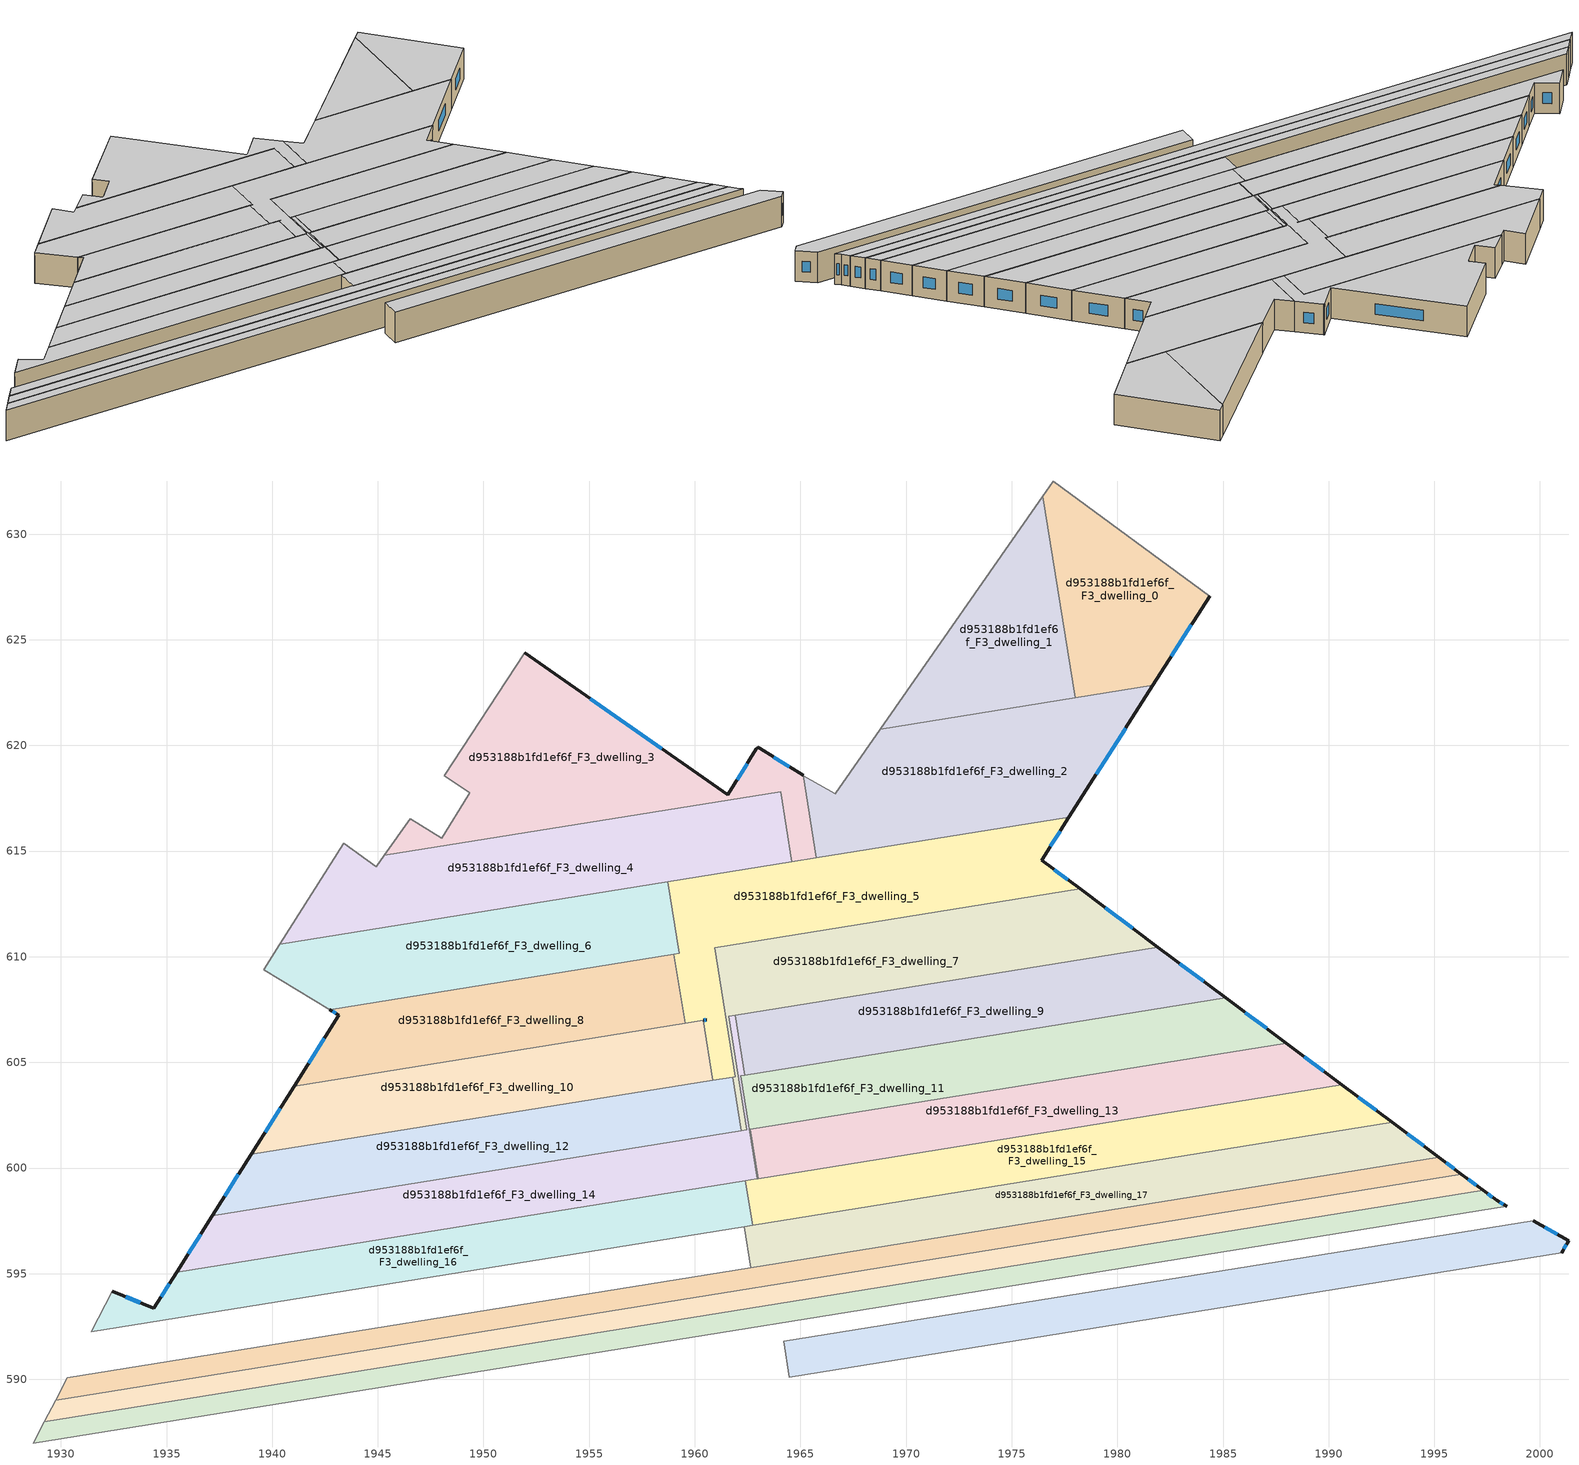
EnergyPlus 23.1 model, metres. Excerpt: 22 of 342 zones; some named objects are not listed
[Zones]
d953188b1fd1ef6f_F3_dwelling_0
 floor to d953188b1fd1ef6f_F2_dwelling_0 (EU_floor_Construction): 1984.36,627.07 1981.68,622.85 1978,622.26 1976.46,631.79 1976.97,632.51 z9
 wall outside (EU_wall_Construction): 1981.68,622.85 1984.36,627.07 z9:12
 wall adiabatic (EU_wall_Construction): 1984.36,627.07 1976.97,632.51 1976.46,631.79 z9:12
 wall to d953188b1fd1ef6f_F3_dwelling_1 (EU_wall_Construction): 1976.46,631.79 1978,622.26 z9:12
 wall to d953188b1fd1ef6f_F3_dwelling_2 (EU_wall_Construction): 1978,622.26 1981.68,622.85 z9:12
 window (EU_Window_Construction): 1982.55,624.22 1983.49,625.7 z9.97:11.03
 ceiling to d953188b1fd1ef6f_F4_dwelling_0 (EU_floor_Construction): 1981.68,622.85 1984.36,627.07 1976.97,632.51 1976.46,631.79 1978,622.26 z12
d953188b1fd1ef6f_F3_dwelling_1
 floor to d953188b1fd1ef6f_F2_dwelling_1 (EU_floor_Construction): 1976.46,631.79 1978,622.26 1968.78,620.78 z9
 wall adiabatic (EU_wall_Construction): 1976.46,631.79 1968.78,620.78 z9:12
 wall to d953188b1fd1ef6f_F3_dwelling_2 (EU_wall_Construction): 1968.78,620.78 1978,622.26 z9:12
 ceiling to d953188b1fd1ef6f_F4_dwelling_1 (EU_floor_Construction): 1978,622.26 1976.46,631.79 1968.78,620.78 z12
d953188b1fd1ef6f_F3_dwelling_10
 floor to d953188b1fd1ef6f_F2_dwelling_10 (EU_floor_Construction): 1960.41,606.99 1960.86,604.16 1939,600.64 1941.04,603.88 z9
 wall outside (EU_wall_Construction): 1941.04,603.88 1939,600.64 z9:12
 wall to d953188b1fd1ef6f_F3_dwelling_5 (EU_wall_Construction): 1960.86,604.16 1960.41,606.99 / 1960.4,606.99 1959.54,606.86 z9:12
 wall to d953188b1fd1ef6f_F3_dwelling_8 (EU_wall_Construction): 1959.54,606.85 1941.04,603.88 z9:12
 wall to d953188b1fd1ef6f_F3_dwelling_12 (EU_wall_Construction): 1939,600.64 1960.86,604.16 z9:12
 window (EU_Window_Construction): 1940.38,602.83 1939.66,601.69 z9.97:11.03
 ceiling to d953188b1fd1ef6f_F4_dwelling_10 (EU_floor_Construction): 1960.86,604.16 1960.41,606.99 1941.04,603.88 1939,600.64 z12
d953188b1fd1ef6f_F3_dwelling_11
 floor to d953188b1fd1ef6f_F2_dwelling_11 (EU_floor_Construction): 1988,605.91 1962.63,601.83 1963.01,599.5 1962.95,599.49 1962.17,604.37 1985.12,608.06 z9
 wall outside (EU_wall_Construction): 1988,605.91 1985.12,608.06 z9:12
 wall to d953188b1fd1ef6f_F3_dwelling_13 (EU_wall_Construction): 1963.01,599.5 1962.63,601.83 1988,605.91 z9:12
 wall to d953188b1fd1ef6f_F3_dwelling_15 (EU_wall_Construction): 1962.95,599.49 1963.01,599.5 z9:12
 wall to d953188b1fd1ef6f_F3_dwelling_14 (EU_wall_Construction): 1962.36,604.4 1962.17,604.37 1962.95,599.49 z9:12
 wall to d953188b1fd1ef6f_F3_dwelling_9 (EU_wall_Construction): 1985.12,608.06 1962.36,604.4 z9:12
 window (EU_Window_Construction): 1987.07,606.6 1986.06,607.36 z9.97:11.03
 ceiling to d953188b1fd1ef6f_F4_dwelling_11 (EU_floor_Construction): 1988,605.91 1985.12,608.06 1962.17,604.37 1962.95,599.49 1963.01,599.5 1962.63,601.83 z12
d953188b1fd1ef6f_F3_dwelling_12
 floor to d953188b1fd1ef6f_F2_dwelling_12 (EU_floor_Construction): 1961.8,604.31 1962.21,601.76 1937.16,597.73 1939,600.64 z9
 wall outside (EU_wall_Construction): 1939,600.64 1937.16,597.73 z9:12
 wall to d953188b1fd1ef6f_F3_dwelling_7 (EU_wall_Construction): 1962.21,601.76 1961.8,604.31 z9:12
 wall to d953188b1fd1ef6f_F3_dwelling_14 (EU_wall_Construction): 1937.16,597.73 1962.21,601.76 z9:12
 wall to d953188b1fd1ef6f_F3_dwelling_5 (EU_wall_Construction): 1961.8,604.31 1960.86,604.16 z9:12
 window (EU_Window_Construction): 1938.4,599.7 1937.76,598.67 z9.97:11.03
 ceiling to d953188b1fd1ef6f_F4_dwelling_12 (EU_floor_Construction): 1962.21,601.76 1961.8,604.31 1939,600.64 1937.16,597.73 z12
d953188b1fd1ef6f_F3_dwelling_13
 floor to d953188b1fd1ef6f_F2_dwelling_13 (EU_floor_Construction): 1990.63,603.94 1963.01,599.5 1962.63,601.83 1988,605.91 z9
 wall outside (EU_wall_Construction): 1990.63,603.94 1988,605.91 z9:12
 wall to d953188b1fd1ef6f_F3_dwelling_15 (EU_wall_Construction): 1963.01,599.5 1990.63,603.94 z9:12
 window (EU_Window_Construction): 1989.78,604.58 1988.85,605.27 z9.97:11.03
 ceiling to d953188b1fd1ef6f_F4_dwelling_13 (EU_floor_Construction): 1990.63,603.94 1988,605.91 1962.63,601.83 1963.01,599.5 z12
d953188b1fd1ef6f_F3_dwelling_14
 floor to d953188b1fd1ef6f_F2_dwelling_14 (EU_floor_Construction): 1961.91,607.24 1962.36,604.4 1962.17,604.37 1962.95,599.49 1962.65,599.44 1935.48,595.07 1937.16,597.73 1962.47,601.8 1961.6,607.19 z9
 wall outside (EU_wall_Construction): 1937.16,597.73 1935.48,595.07 z9:12
 wall to d953188b1fd1ef6f_F3_dwelling_9 (EU_wall_Construction): 1962.36,604.4 1961.91,607.24 z9:12
 wall to d953188b1fd1ef6f_F3_dwelling_7 (EU_wall_Construction): 1961.91,607.24 1961.6,607.19 1962.47,601.8 1962.21,601.76 z9:12
 wall to d953188b1fd1ef6f_F3_dwelling_15 (EU_wall_Construction): 1962.4,599.4 1962.65,599.44 1962.95,599.49 z9:12
 wall to d953188b1fd1ef6f_F3_dwelling_16 (EU_wall_Construction): 1935.48,595.07 1962.4,599.4 z9:12
 window (EU_Window_Construction): 1936.62,596.87 1936.03,595.93 z9.97:11.03
 ceiling to d953188b1fd1ef6f_F4_dwelling_14 (EU_floor_Construction): 1962.65,599.44 1962.95,599.49 1962.17,604.37 1962.36,604.4 1961.91,607.24 1961.6,607.19 1962.47,601.8 1937.16,597.73 1935.48,595.07 z12
d953188b1fd1ef6f_F3_dwelling_15
 floor to d953188b1fd1ef6f_F2_dwelling_15 (EU_floor_Construction): 1993.01,602.16 1962.73,597.29 1962.4,599.4 1962.95,599.49 1963.01,599.5 1990.63,603.94 z9
 wall outside (EU_wall_Construction): 1993.01,602.16 1990.63,603.94 z9:12
 wall to d953188b1fd1ef6f_F3_dwelling_16 (EU_wall_Construction): 1962.4,599.4 1962.73,597.29 z9:12
 wall to d953188b1fd1ef6f_F3_dwelling_17 (EU_wall_Construction): 1962.73,597.29 1993.01,602.16 z9:12
 window (EU_Window_Construction): 1992.24,602.73 1991.4,603.36 z9.97:11.03
 ceiling to d953188b1fd1ef6f_F4_dwelling_15 (EU_floor_Construction): 1993.01,602.16 1990.63,603.94 1963.01,599.5 1962.95,599.49 1962.4,599.4 1962.73,597.29 z12
d953188b1fd1ef6f_F3_dwelling_16
 floor to d953188b1fd1ef6f_F2_dwelling_16 (EU_floor_Construction): 1962.4,599.4 1962.73,597.29 1931.44,592.26 1932.44,594.16 1934.41,593.36 1935.48,595.07 z9
 wall outside (EU_wall_Construction): 1935.48,595.07 1934.41,593.36 1932.44,594.16 z9:12
 wall adiabatic (EU_wall_Construction): 1932.44,594.16 1931.44,592.26 z9:12
 wall to d953188b1fd1ef6f_F3_dwelling_18 (EU_wall_Construction): 1931.44,592.26 1962.34,597.22 z9:12
 wall to d953188b1fd1ef6f_F3_dwelling_17 (EU_wall_Construction): 1962.34,597.22 1962.73,597.29 z9:12
 window (EU_Window_Construction): 1933.77,593.62 1933.07,593.9 / 1935.14,594.52 1934.76,593.91 z9.97:11.03
 ceiling to d953188b1fd1ef6f_F4_dwelling_16 (EU_floor_Construction): 1962.73,597.29 1962.4,599.4 1935.48,595.07 1934.41,593.36 1932.44,594.16 1931.44,592.26 z12
d953188b1fd1ef6f_F3_dwelling_17
 floor to d953188b1fd1ef6f_F2_dwelling_17 (EU_floor_Construction): 1995.22,600.51 1962.65,595.27 1962.34,597.22 1993.01,602.16 z9
 wall outside (EU_wall_Construction): 1995.22,600.51 1993.01,602.16 z9:12
 wall to d953188b1fd1ef6f_F3_dwelling_18 (EU_wall_Construction): 1962.34,597.22 1962.65,595.27 z9:12
 wall to d953188b1fd1ef6f_F3_dwelling_19 (EU_wall_Construction): 1962.65,595.27 1995.22,600.51 z9:12
 window (EU_Window_Construction): 1994.5,601.04 1993.73,601.62 z9.97:11.03
 ceiling to d953188b1fd1ef6f_F4_dwelling_17 (EU_floor_Construction): 1995.22,600.51 1993.01,602.16 1962.34,597.22 1962.65,595.27 z12
d953188b1fd1ef6f_F3_dwelling_19
 floor to d953188b1fd1ef6f_F2_dwelling_19 (EU_floor_Construction): 1996.28,599.71 1929.75,589.02 1930.3,590.07 1995.22,600.51 z9
 wall outside (EU_wall_Construction): 1996.28,599.71 1995.22,600.51 z9:12
 wall to d953188b1fd1ef6f_F3_dwelling_20 (EU_wall_Construction): 1929.75,589.02 1996.28,599.71 z9:12
 wall adiabatic (EU_wall_Construction): 1930.3,590.07 1929.75,589.02 z9:12
 wall to d953188b1fd1ef6f_F3_dwelling_18 (EU_wall_Construction): 1962.65,595.27 1930.3,590.07 z9:12
 window (EU_Window_Construction): 1995.93,599.97 1995.56,600.25 z9.97:11.03
 ceiling to d953188b1fd1ef6f_F4_dwelling_19 (EU_floor_Construction): 1996.28,599.71 1995.22,600.51 1930.3,590.07 1929.75,589.02 z12
d953188b1fd1ef6f_F3_dwelling_2
 floor to d953188b1fd1ef6f_F2_dwelling_2 (EU_floor_Construction): 1981.68,622.85 1977.71,616.6 1965.76,614.68 1965.13,618.58 1965.15,618.57 1966.65,617.71 1968.78,620.78 z9
 wall outside (EU_wall_Construction): 1977.71,616.6 1981.68,622.85 z9:12
 wall adiabatic (EU_wall_Construction): 1968.78,620.78 1966.65,617.71 1965.15,618.57 1965.13,618.58 z9:12
 wall to d953188b1fd1ef6f_F3_dwelling_3 (EU_wall_Construction): 1965.13,618.58 1965.76,614.68 z9:12
 wall to d953188b1fd1ef6f_F3_dwelling_5 (EU_wall_Construction): 1965.76,614.68 1977.71,616.6 z9:12
 window (EU_Window_Construction): 1979,618.63 1980.39,620.82 z9.97:11.03
 ceiling to d953188b1fd1ef6f_F4_dwelling_2 (EU_floor_Construction): 1977.71,616.6 1981.68,622.85 1968.78,620.78 1966.65,617.71 1965.15,618.57 1965.13,618.58 1965.76,614.68 z12
d953188b1fd1ef6f_F3_dwelling_20
 floor to d953188b1fd1ef6f_F2_dwelling_20 (EU_floor_Construction): 1997.31,598.94 1929.21,587.99 1929.75,589.02 1996.28,599.71 z9
 wall outside (EU_wall_Construction): 1997.31,598.94 1996.28,599.71 z9:12
 wall to d953188b1fd1ef6f_F3_dwelling_21 (EU_wall_Construction): 1929.21,587.99 1997.31,598.94 z9:12
 wall adiabatic (EU_wall_Construction): 1929.75,589.02 1929.21,587.99 z9:12
 window (EU_Window_Construction): 1996.98,599.19 1996.61,599.46 z9.97:11.03
 ceiling to d953188b1fd1ef6f_F4_dwelling_20 (EU_floor_Construction): 1997.31,598.94 1996.28,599.71 1929.75,589.02 1929.21,587.99 z12
d953188b1fd1ef6f_F3_dwelling_21
 floor to d953188b1fd1ef6f_F2_dwelling_21 (EU_floor_Construction): 1997.94,598.47 1998.43,598.2 1928.69,586.99 1929.21,587.99 1997.31,598.94 z9
 wall outside (EU_wall_Construction): 1998.43,598.2 1997.94,598.47 1997.31,598.94 z9:12
 wall adiabatic (EU_wall_Construction): 1929.21,587.99 1928.69,586.99 z9:12
 wall to d953188b1fd1ef6f_F3_dwelling_22 (EU_wall_Construction): 1928.69,586.99 1998.43,598.2 z9:12
 window (EU_Window_Construction): 1997.74,598.62 1997.52,598.79 / 1998.27,598.29 1998.1,598.38 z9.97:11.03
 ceiling to d953188b1fd1ef6f_F4_dwelling_21 (EU_floor_Construction): 1998.43,598.2 1997.94,598.47 1997.31,598.94 1929.21,587.99 1928.69,586.99 z12
d953188b1fd1ef6f_F3_dwelling_23
 floor to d953188b1fd1ef6f_F2_dwelling_23 (EU_floor_Construction): 2001.36,596.57 2001.03,595.98 1964.48,590.1 1964.21,591.8 1999.68,597.5 z9
 wall outside (EU_wall_Construction): 2001.03,595.98 2001.36,596.57 1999.68,597.5 z9:12
 wall to d953188b1fd1ef6f_F3_dwelling_24 (EU_wall_Construction): 1964.21,591.8 1964.48,590.1 z9:12
 wall to d953188b1fd1ef6f_F3_dwelling_25 (EU_wall_Construction): 1964.48,590.1 2001.03,595.98 z9:12
 wall to d953188b1fd1ef6f_F3_dwelling_22 (EU_wall_Construction): 1999.68,597.5 1964.21,591.8 z9:12
 window (EU_Window_Construction): 2001.14,596.17 2001.25,596.38 / 2000.82,596.87 2000.23,597.2 z9.97:11.03
 ceiling to d953188b1fd1ef6f_F4_dwelling_23 (EU_floor_Construction): 2001.03,595.98 2001.36,596.57 1999.68,597.5 1964.21,591.8 1964.48,590.1 z12
d953188b1fd1ef6f_F3_dwelling_3
 floor to d953188b1fd1ef6f_F2_dwelling_3 (EU_floor_Construction): 1962.97,619.92 1963.07,619.86 1965.13,618.58 1965.76,614.68 1964.59,614.49 1964.06,617.81 1945.3,614.79 1946.54,616.54 1948.02,615.6 1949.29,617.64 1949.36,617.75 1948.15,618.56 1951.95,624.38 1961.56,617.66 1962.92,619.83 z9
 wall outside (EU_wall_Construction): 1965.13,618.58 1963.07,619.86 1962.97,619.92 1962.92,619.83 1961.56,617.66 1951.95,624.38 z9:12
 wall to d953188b1fd1ef6f_F3_dwelling_4 (EU_wall_Construction): 1945.3,614.79 1964.06,617.81 1964.59,614.49 z9:12
 wall adiabatic (EU_wall_Construction): 1951.95,624.38 1948.15,618.56 1949.36,617.75 1949.29,617.64 1948.02,615.6 1946.54,616.54 1945.3,614.79 z9:12
 wall to d953188b1fd1ef6f_F3_dwelling_5 (EU_wall_Construction): 1964.59,614.49 1965.76,614.68 z9:12
 window (EU_Window_Construction): 1964.46,618.99 1963.74,619.44 / 1958.45,619.84 1955.06,622.2 / 1962.48,619.13 1962,618.36 z9.97:11.03
 ceiling to d953188b1fd1ef6f_F4_dwelling_3 (EU_floor_Construction): 1965.76,614.68 1965.13,618.58 1963.07,619.86 1962.97,619.92 1962.92,619.83 1961.56,617.66 1951.95,624.38 1948.15,618.56 1949.36,617.75 1949.29,617.64 1948.02,615.6 1946.54,616.54 1945.3,614.79 1964.06,617.81 1964.59,614.49 z12
d953188b1fd1ef6f_F3_dwelling_4
 floor to d953188b1fd1ef6f_F2_dwelling_4 (EU_floor_Construction): 1964.06,617.81 1964.59,614.49 1940.37,610.59 1943.39,615.38 1944.92,614.25 1945.3,614.79 z9
 wall adiabatic (EU_wall_Construction): 1945.3,614.79 1944.92,614.25 1943.39,615.38 1940.37,610.59 z9:12
 wall to d953188b1fd1ef6f_F3_dwelling_6 (EU_wall_Construction): 1940.37,610.59 1958.72,613.55 z9:12
 wall to d953188b1fd1ef6f_F3_dwelling_5 (EU_wall_Construction): 1958.72,613.55 1964.59,614.49 z9:12
 ceiling to d953188b1fd1ef6f_F4_dwelling_4 (EU_floor_Construction): 1964.59,614.49 1964.06,617.81 1945.3,614.79 1944.92,614.25 1943.39,615.38 1940.37,610.59 z12
d953188b1fd1ef6f_F3_dwelling_5
 floor to d953188b1fd1ef6f_F2_dwelling_5 (EU_floor_Construction): 1977.71,616.6 1976.42,614.57 1978.24,613.21 1960.94,610.42 1961.92,604.33 1960.86,604.16 1960.41,606.99 1960.57,607.02 1959.54,606.86 1959.01,610.11 1959.27,610.15 1958.72,613.55 z9
 wall outside (EU_wall_Construction): 1978.24,613.21 1976.42,614.57 1977.71,616.6 / 1960.4,606.99 1960.57,607.02 1960.41,606.99 z9:12
 wall to d953188b1fd1ef6f_F3_dwelling_8 (EU_wall_Construction): 1959.01,610.11 1959.54,606.86 z9:12
 wall to d953188b1fd1ef6f_F3_dwelling_6 (EU_wall_Construction): 1958.72,613.55 1959.27,610.15 1959.01,610.11 z9:12
 wall to d953188b1fd1ef6f_F3_dwelling_7 (EU_wall_Construction): 1961.8,604.31 1961.92,604.33 1960.94,610.42 1978.24,613.21 z9:12
 window (EU_Window_Construction): 1976.83,615.23 1977.29,615.94 / 1977.65,613.65 1977.01,614.13 / 1960.52,607.01 1960.46,607 / 1960.46,607 1960.52,607.01 z9.97:11.03
 ceiling to d953188b1fd1ef6f_F4_dwelling_5 (EU_floor_Construction): 1978.24,613.21 1976.42,614.57 1977.71,616.6 1958.72,613.55 1959.27,610.15 1959.01,610.11 1959.54,606.86 1960.57,607.02 1960.41,606.99 1960.86,604.16 1961.92,604.33 1960.94,610.42 z12
d953188b1fd1ef6f_F3_dwelling_6
 floor to d953188b1fd1ef6f_F2_dwelling_6 (EU_floor_Construction): 1958.72,613.55 1959.27,610.15 1942.72,607.49 1939.61,609.39 1940.37,610.59 z9
 wall adiabatic (EU_wall_Construction): 1940.37,610.59 1939.61,609.39 1942.72,607.49 z9:12
 wall to d953188b1fd1ef6f_F3_dwelling_8 (EU_wall_Construction): 1942.72,607.49 1959.01,610.11 z9:12
 ceiling to d953188b1fd1ef6f_F4_dwelling_6 (EU_floor_Construction): 1959.27,610.15 1958.72,613.55 1940.37,610.59 1939.61,609.39 1942.72,607.49 z12
d953188b1fd1ef6f_F3_dwelling_7
 floor to d953188b1fd1ef6f_F2_dwelling_7 (EU_floor_Construction): 1981.92,610.45 1961.6,607.19 1962.47,601.8 1962.21,601.76 1961.8,604.31 1961.92,604.33 1960.94,610.42 1978.24,613.21 z9
 wall outside (EU_wall_Construction): 1981.92,610.45 1978.24,613.21 z9:12
 wall to d953188b1fd1ef6f_F3_dwelling_9 (EU_wall_Construction): 1961.91,607.24 1981.92,610.45 z9:12
 window (EU_Window_Construction): 1980.73,611.35 1979.43,612.31 z9.97:11.03
 ceiling to d953188b1fd1ef6f_F4_dwelling_7 (EU_floor_Construction): 1981.92,610.45 1978.24,613.21 1960.94,610.42 1961.92,604.33 1961.8,604.31 1962.21,601.76 1962.47,601.8 1961.6,607.19 z12
d953188b1fd1ef6f_F3_dwelling_8
 floor to d953188b1fd1ef6f_F2_dwelling_8 (EU_floor_Construction): 1959.01,610.11 1959.54,606.86 1941.04,603.88 1943.16,607.23 1942.72,607.49 z9
 wall outside (EU_wall_Construction): 1942.72,607.49 1943.16,607.23 1941.04,603.88 z9:12
 window (EU_Window_Construction): 1942.47,606.14 1941.73,604.97 / 1942.86,607.41 1943.02,607.32 z9.97:11.03
 ceiling to d953188b1fd1ef6f_F4_dwelling_8 (EU_floor_Construction): 1959.54,606.86 1959.01,610.11 1942.72,607.49 1943.16,607.23 1941.04,603.88 z12
d953188b1fd1ef6f_F3_dwelling_9
 floor to d953188b1fd1ef6f_F2_dwelling_9 (EU_floor_Construction): 1985.12,608.06 1962.36,604.4 1961.91,607.24 1981.92,610.45 z9
 wall outside (EU_wall_Construction): 1985.12,608.06 1981.92,610.45 z9:12
 window (EU_Window_Construction): 1984.08,608.83 1982.96,609.68 z9.97:11.03
 ceiling to d953188b1fd1ef6f_F4_dwelling_9 (EU_floor_Construction): 1985.12,608.06 1981.92,610.45 1961.91,607.24 1962.36,604.4 z12
[Building]
EU S2 Campaign: North Axis=0; Terrain=City; Solar Distribution=FullExterior
[Site:Location]
Bologna: Latitude=44.5; Longitude=11.25; Time Zone=1; Elevation=37
[SizingPeriod:WeatherFileDays]
AnnualSizingPeriod: Begin Month=1; Begin Day of Month=1; End Month=12; End Day of Month=31; Day of Week for Start Day=Monday; Use Weather File Daylight Saving Period=No; Use Weather File Rain and Snow Indicators=No
[MATERIAL]
EU_InternalMass_Material: Roughness=MediumRough; Thickness=0.1; Conductivity=1; Density=1800; Specific Heat=900; Thermal Absorptance=0.9; Solar Absorptance=0.7; Visible Absorptance=0.7
[MATERIAL:NOMASS] Roughness=MediumRough; Thermal Absorptance=0.9; Solar Absorptance=0.7; Visible Absorptance=0.7
Name | Thermal Resistance
EU_wall_NoMass | 0.779417
EU_floor_NoMass | 0.588222
[WINDOWMATERIAL:SIMPLEGLAZINGSYSTEM]
EU_Window_SimpleGlazing: UFactor=5.16242; Solar Heat Gain Coefficient=0.85; Visible Transmittance=0.85
[CONSTRUCTION]
EU_wall_Construction: EU_wall_NoMass
EU_floor_Construction: EU_floor_NoMass
EU_Window_Construction: EU_Window_SimpleGlazing
EU_InternalMass_Construction: EU_InternalMass_Material
[ZONE] Type=1; Multiplier=1; Ceiling Height=autocalculate; Floor Area=autocalculate; Part of Total Floor Area=Yes
Name | Volume
d953188b1fd1ef6f_F3_dwelling_0 | 135.192
d953188b1fd1ef6f_F3_dwelling_1 | 135.205
d953188b1fd1ef6f_F3_dwelling_10 | 180.097
d953188b1fd1ef6f_F3_dwelling_11 | 190.069
d953188b1fd1ef6f_F3_dwelling_12 | 187.54
d953188b1fd1ef6f_F3_dwelling_13 | 190.031
d953188b1fd1ef6f_F3_dwelling_14 | 193.176
d953188b1fd1ef6f_F3_dwelling_15 | 189.998
d953188b1fd1ef6f_F3_dwelling_16 | 189.991
d953188b1fd1ef6f_F3_dwelling_17 | 190.065
d953188b1fd1ef6f_F3_dwelling_19 | 189.875
d953188b1fd1ef6f_F3_dwelling_2 | 222.81
d953188b1fd1ef6f_F3_dwelling_20 | 190.068
d953188b1fd1ef6f_F3_dwelling_21 | 190.012
d953188b1fd1ef6f_F3_dwelling_23 | 189.983
d953188b1fd1ef6f_F3_dwelling_3 | 222.825
d953188b1fd1ef6f_F3_dwelling_4 | 234.082
d953188b1fd1ef6f_F3_dwelling_5 | 218.547
d953188b1fd1ef6f_F3_dwelling_6 | 190.003
d953188b1fd1ef6f_F3_dwelling_7 | 192.541
d953188b1fd1ef6f_F3_dwelling_8 | 171.374
d953188b1fd1ef6f_F3_dwelling_9 | 186.848
[INTERNALMASS] Construction=EU_InternalMass_Construction
Name | Zone or ZoneList | Surface Area
d953188b1fd1ef6f_F3_dwelling_0_EU_InternalMass | d953188b1fd1ef6f_F3_dwelling_0 | 45.0645
d953188b1fd1ef6f_F3_dwelling_1_EU_InternalMass | d953188b1fd1ef6f_F3_dwelling_1 | 45.0702
d953188b1fd1ef6f_F3_dwelling_2_EU_InternalMass | d953188b1fd1ef6f_F3_dwelling_2 | 74.2701
d953188b1fd1ef6f_F3_dwelling_3_EU_InternalMass | d953188b1fd1ef6f_F3_dwelling_3 | 74.2743
d953188b1fd1ef6f_F3_dwelling_4_EU_InternalMass | d953188b1fd1ef6f_F3_dwelling_4 | 78.0291
d953188b1fd1ef6f_F3_dwelling_5_EU_InternalMass | d953188b1fd1ef6f_F3_dwelling_5 | 72.8446
d953188b1fd1ef6f_F3_dwelling_6_EU_InternalMass | d953188b1fd1ef6f_F3_dwelling_6 | 63.3335
d953188b1fd1ef6f_F3_dwelling_7_EU_InternalMass | d953188b1fd1ef6f_F3_dwelling_7 | 64.1759
d953188b1fd1ef6f_F3_dwelling_8_EU_InternalMass | d953188b1fd1ef6f_F3_dwelling_8 | 57.1271
d953188b1fd1ef6f_F3_dwelling_9_EU_InternalMass | d953188b1fd1ef6f_F3_dwelling_9 | 62.2808
d953188b1fd1ef6f_F3_dwelling_10_EU_InternalMass | d953188b1fd1ef6f_F3_dwelling_10 | 60.0332
d953188b1fd1ef6f_F3_dwelling_11_EU_InternalMass | d953188b1fd1ef6f_F3_dwelling_11 | 63.3554
d953188b1fd1ef6f_F3_dwelling_12_EU_InternalMass | d953188b1fd1ef6f_F3_dwelling_12 | 62.5179
d953188b1fd1ef6f_F3_dwelling_13_EU_InternalMass | d953188b1fd1ef6f_F3_dwelling_13 | 63.3453
d953188b1fd1ef6f_F3_dwelling_14_EU_InternalMass | d953188b1fd1ef6f_F3_dwelling_14 | 64.3912
d953188b1fd1ef6f_F3_dwelling_15_EU_InternalMass | d953188b1fd1ef6f_F3_dwelling_15 | 63.3331
d953188b1fd1ef6f_F3_dwelling_16_EU_InternalMass | d953188b1fd1ef6f_F3_dwelling_16 | 63.33
d953188b1fd1ef6f_F3_dwelling_17_EU_InternalMass | d953188b1fd1ef6f_F3_dwelling_17 | 63.355
d953188b1fd1ef6f_F3_dwelling_19_EU_InternalMass | d953188b1fd1ef6f_F3_dwelling_19 | 63.2914
d953188b1fd1ef6f_F3_dwelling_20_EU_InternalMass | d953188b1fd1ef6f_F3_dwelling_20 | 63.3559
d953188b1fd1ef6f_F3_dwelling_21_EU_InternalMass | d953188b1fd1ef6f_F3_dwelling_21 | 63.3374
d953188b1fd1ef6f_F3_dwelling_23_EU_InternalMass | d953188b1fd1ef6f_F3_dwelling_23 | 63.3276
[OTHEREQUIPMENT] Fuel Type=Electricity; Design Level Calculation Method=Watts/Area; Power per Zone Floor Area=1; Fraction Latent=0; Fraction Radiant=0; Fraction Lost=0; Carbon Dioxide Generation Rate=0; EndUse Subcategory=EU_Step8_InternalGains
Name | Zone or ZoneList or Space or SpaceList | Schedule
EU_Step8_InternalGain_d953188b1fd1ef6f_F3_dwelling_0_f000 | d953188b1fd1ef6f_F3_dwelling_0 | EU_Step8_GainSchedule_d953188b1fd1ef6f_F3_dwelling_0_f000
EU_Step8_InternalGain_d953188b1fd1ef6f_F3_dwelling_1_f000 | d953188b1fd1ef6f_F3_dwelling_1 | EU_Step8_GainSchedule_d953188b1fd1ef6f_F3_dwelling_1_f000
EU_Step8_InternalGain_d953188b1fd1ef6f_F3_dwelling_2_f000 | d953188b1fd1ef6f_F3_dwelling_2 | EU_Step8_GainSchedule_d953188b1fd1ef6f_F3_dwelling_2_f000
EU_Step8_InternalGain_d953188b1fd1ef6f_F3_dwelling_3_f000 | d953188b1fd1ef6f_F3_dwelling_3 | EU_Step8_GainSchedule_d953188b1fd1ef6f_F3_dwelling_3_f000
EU_Step8_InternalGain_d953188b1fd1ef6f_F3_dwelling_4_f000 | d953188b1fd1ef6f_F3_dwelling_4 | EU_Step8_GainSchedule_d953188b1fd1ef6f_F3_dwelling_4_f000
EU_Step8_InternalGain_d953188b1fd1ef6f_F3_dwelling_5_f000 | d953188b1fd1ef6f_F3_dwelling_5 | EU_Step8_GainSchedule_d953188b1fd1ef6f_F3_dwelling_5_f000
EU_Step8_InternalGain_d953188b1fd1ef6f_F3_dwelling_6_f000 | d953188b1fd1ef6f_F3_dwelling_6 | EU_Step8_GainSchedule_d953188b1fd1ef6f_F3_dwelling_6_f000
EU_Step8_InternalGain_d953188b1fd1ef6f_F3_dwelling_7_f000 | d953188b1fd1ef6f_F3_dwelling_7 | EU_Step8_GainSchedule_d953188b1fd1ef6f_F3_dwelling_7_f000
EU_Step8_InternalGain_d953188b1fd1ef6f_F3_dwelling_8_f000 | d953188b1fd1ef6f_F3_dwelling_8 | EU_Step8_GainSchedule_d953188b1fd1ef6f_F3_dwelling_8_f000
EU_Step8_InternalGain_d953188b1fd1ef6f_F3_dwelling_9_f000 | d953188b1fd1ef6f_F3_dwelling_9 | EU_Step8_GainSchedule_d953188b1fd1ef6f_F3_dwelling_9_f000
EU_Step8_InternalGain_d953188b1fd1ef6f_F3_dwelling_10_f000 | d953188b1fd1ef6f_F3_dwelling_10 | EU_Step8_GainSchedule_d953188b1fd1ef6f_F3_dwelling_10_f000
EU_Step8_InternalGain_d953188b1fd1ef6f_F3_dwelling_11_f000 | d953188b1fd1ef6f_F3_dwelling_11 | EU_Step8_GainSchedule_d953188b1fd1ef6f_F3_dwelling_11_f000
EU_Step8_InternalGain_d953188b1fd1ef6f_F3_dwelling_12_f000 | d953188b1fd1ef6f_F3_dwelling_12 | EU_Step8_GainSchedule_d953188b1fd1ef6f_F3_dwelling_12_f000
EU_Step8_InternalGain_d953188b1fd1ef6f_F3_dwelling_13_f000 | d953188b1fd1ef6f_F3_dwelling_13 | EU_Step8_GainSchedule_d953188b1fd1ef6f_F3_dwelling_13_f000
EU_Step8_InternalGain_d953188b1fd1ef6f_F3_dwelling_14_f000 | d953188b1fd1ef6f_F3_dwelling_14 | EU_Step8_GainSchedule_d953188b1fd1ef6f_F3_dwelling_14_f000
EU_Step8_InternalGain_d953188b1fd1ef6f_F3_dwelling_15_f000 | d953188b1fd1ef6f_F3_dwelling_15 | EU_Step8_GainSchedule_d953188b1fd1ef6f_F3_dwelling_15_f000
EU_Step8_InternalGain_d953188b1fd1ef6f_F3_dwelling_16_f000 | d953188b1fd1ef6f_F3_dwelling_16 | EU_Step8_GainSchedule_d953188b1fd1ef6f_F3_dwelling_16_f000
EU_Step8_InternalGain_d953188b1fd1ef6f_F3_dwelling_17_f000 | d953188b1fd1ef6f_F3_dwelling_17 | EU_Step8_GainSchedule_d953188b1fd1ef6f_F3_dwelling_17_f000
EU_Step8_InternalGain_d953188b1fd1ef6f_F3_dwelling_19_f000 | d953188b1fd1ef6f_F3_dwelling_19 | EU_Step8_GainSchedule_d953188b1fd1ef6f_F3_dwelling_19_f000
EU_Step8_InternalGain_d953188b1fd1ef6f_F3_dwelling_20_f000 | d953188b1fd1ef6f_F3_dwelling_20 | EU_Step8_GainSchedule_d953188b1fd1ef6f_F3_dwelling_20_f000
EU_Step8_InternalGain_d953188b1fd1ef6f_F3_dwelling_21_f000 | d953188b1fd1ef6f_F3_dwelling_21 | EU_Step8_GainSchedule_d953188b1fd1ef6f_F3_dwelling_21_f000
EU_Step8_InternalGain_d953188b1fd1ef6f_F3_dwelling_23_f000 | d953188b1fd1ef6f_F3_dwelling_23 | EU_Step8_GainSchedule_d953188b1fd1ef6f_F3_dwelling_23_f000
[ZONEVENTILATION:DESIGNFLOWRATE] Schedule=EU_AlwaysOn; Design Flow Rate Calculation Method=AirChanges/Hour; Air Changes per Hour=0.712058; Ventilation Type=Natural; Fan Pressure Rise=0; Fan Total Efficiency=1; Constant Term Coefficient=1; Temperature Term Coefficient=0; Velocity Term Coefficient=0; Velocity Squared Term Coefficient=0; Minimum Indoor Temperature=-100; Maximum Indoor Temperature=100; Delta Temperature=-100; Minimum Outdoor Temperature=-100; Maximum Outdoor Temperature=100; Maximum Wind Speed=40
Name | Zone or ZoneList or Space or SpaceList
EU_ConstantAir_d953188b1fd1ef6f_F3_dwelling_0 | d953188b1fd1ef6f_F3_dwelling_0
EU_ConstantAir_d953188b1fd1ef6f_F3_dwelling_1 | d953188b1fd1ef6f_F3_dwelling_1
EU_ConstantAir_d953188b1fd1ef6f_F3_dwelling_2 | d953188b1fd1ef6f_F3_dwelling_2
EU_ConstantAir_d953188b1fd1ef6f_F3_dwelling_3 | d953188b1fd1ef6f_F3_dwelling_3
EU_ConstantAir_d953188b1fd1ef6f_F3_dwelling_4 | d953188b1fd1ef6f_F3_dwelling_4
EU_ConstantAir_d953188b1fd1ef6f_F3_dwelling_5 | d953188b1fd1ef6f_F3_dwelling_5
EU_ConstantAir_d953188b1fd1ef6f_F3_dwelling_6 | d953188b1fd1ef6f_F3_dwelling_6
EU_ConstantAir_d953188b1fd1ef6f_F3_dwelling_7 | d953188b1fd1ef6f_F3_dwelling_7
EU_ConstantAir_d953188b1fd1ef6f_F3_dwelling_8 | d953188b1fd1ef6f_F3_dwelling_8
EU_ConstantAir_d953188b1fd1ef6f_F3_dwelling_9 | d953188b1fd1ef6f_F3_dwelling_9
EU_ConstantAir_d953188b1fd1ef6f_F3_dwelling_10 | d953188b1fd1ef6f_F3_dwelling_10
EU_ConstantAir_d953188b1fd1ef6f_F3_dwelling_11 | d953188b1fd1ef6f_F3_dwelling_11
EU_ConstantAir_d953188b1fd1ef6f_F3_dwelling_12 | d953188b1fd1ef6f_F3_dwelling_12
EU_ConstantAir_d953188b1fd1ef6f_F3_dwelling_13 | d953188b1fd1ef6f_F3_dwelling_13
EU_ConstantAir_d953188b1fd1ef6f_F3_dwelling_14 | d953188b1fd1ef6f_F3_dwelling_14
EU_ConstantAir_d953188b1fd1ef6f_F3_dwelling_15 | d953188b1fd1ef6f_F3_dwelling_15
EU_ConstantAir_d953188b1fd1ef6f_F3_dwelling_16 | d953188b1fd1ef6f_F3_dwelling_16
EU_ConstantAir_d953188b1fd1ef6f_F3_dwelling_17 | d953188b1fd1ef6f_F3_dwelling_17
EU_ConstantAir_d953188b1fd1ef6f_F3_dwelling_19 | d953188b1fd1ef6f_F3_dwelling_19
EU_ConstantAir_d953188b1fd1ef6f_F3_dwelling_20 | d953188b1fd1ef6f_F3_dwelling_20
EU_ConstantAir_d953188b1fd1ef6f_F3_dwelling_21 | d953188b1fd1ef6f_F3_dwelling_21
EU_ConstantAir_d953188b1fd1ef6f_F3_dwelling_23 | d953188b1fd1ef6f_F3_dwelling_23
[HVACTEMPLATE:ZONE:IDEALLOADSAIRSYSTEM] System Availability Schedule=EU_AlwaysOn; Maximum Heating Supply Air Temperature=50; Minimum Cooling Supply Air Temperature=13; Maximum Heating Supply Air Humidity Ratio=0.0156; Minimum Cooling Supply Air Humidity Ratio=0.0077; Heating Limit=NoLimit; Cooling Limit=NoLimit; Heating Availability Schedule=EU_AlwaysOn; Cooling Availability Schedule=EU_CoolingOff; Dehumidification Control Type=ConstantSensibleHeatRatio; Cooling Sensible Heat Ratio=0.7; Dehumidification Setpoint=60; Humidification Control Type=None; Humidification Setpoint=30; Outdoor Air Method=None; Outdoor Air Flow Rate per Person=0.00944; Outdoor Air Flow Rate per Zone Floor Area=0; Outdoor Air Flow Rate per Zone=0; Demand Controlled Ventilation Type=None; Outdoor Air Economizer Type=NoEconomizer; Heat Recovery Type=None; Sensible Heat Recovery Effectiveness=0.7; Latent Heat Recovery Effectiveness=0.65
Name | Template Thermostat
d953188b1fd1ef6f_F3_dwelling_0 | EU_HeatOnly_d953188b1fd1ef6f_F3_dwelling_0
d953188b1fd1ef6f_F3_dwelling_1 | EU_HeatOnly_d953188b1fd1ef6f_F3_dwelling_1
d953188b1fd1ef6f_F3_dwelling_2 | EU_HeatOnly_d953188b1fd1ef6f_F3_dwelling_2
d953188b1fd1ef6f_F3_dwelling_3 | EU_HeatOnly_d953188b1fd1ef6f_F3_dwelling_3
d953188b1fd1ef6f_F3_dwelling_4 | EU_HeatOnly_d953188b1fd1ef6f_F3_dwelling_4
d953188b1fd1ef6f_F3_dwelling_5 | EU_HeatOnly_d953188b1fd1ef6f_F3_dwelling_5
d953188b1fd1ef6f_F3_dwelling_6 | EU_HeatOnly_d953188b1fd1ef6f_F3_dwelling_6
d953188b1fd1ef6f_F3_dwelling_7 | EU_HeatOnly_d953188b1fd1ef6f_F3_dwelling_7
d953188b1fd1ef6f_F3_dwelling_8 | EU_HeatOnly_d953188b1fd1ef6f_F3_dwelling_8
d953188b1fd1ef6f_F3_dwelling_9 | EU_HeatOnly_d953188b1fd1ef6f_F3_dwelling_9
d953188b1fd1ef6f_F3_dwelling_10 | EU_HeatOnly_d953188b1fd1ef6f_F3_dwelling_10
d953188b1fd1ef6f_F3_dwelling_11 | EU_HeatOnly_d953188b1fd1ef6f_F3_dwelling_11
d953188b1fd1ef6f_F3_dwelling_12 | EU_HeatOnly_d953188b1fd1ef6f_F3_dwelling_12
d953188b1fd1ef6f_F3_dwelling_13 | EU_HeatOnly_d953188b1fd1ef6f_F3_dwelling_13
d953188b1fd1ef6f_F3_dwelling_14 | EU_HeatOnly_d953188b1fd1ef6f_F3_dwelling_14
d953188b1fd1ef6f_F3_dwelling_15 | EU_HeatOnly_d953188b1fd1ef6f_F3_dwelling_15
d953188b1fd1ef6f_F3_dwelling_16 | EU_HeatOnly_d953188b1fd1ef6f_F3_dwelling_16
d953188b1fd1ef6f_F3_dwelling_17 | EU_HeatOnly_d953188b1fd1ef6f_F3_dwelling_17
d953188b1fd1ef6f_F3_dwelling_19 | EU_HeatOnly_d953188b1fd1ef6f_F3_dwelling_19
d953188b1fd1ef6f_F3_dwelling_20 | EU_HeatOnly_d953188b1fd1ef6f_F3_dwelling_20
d953188b1fd1ef6f_F3_dwelling_21 | EU_HeatOnly_d953188b1fd1ef6f_F3_dwelling_21
d953188b1fd1ef6f_F3_dwelling_23 | EU_HeatOnly_d953188b1fd1ef6f_F3_dwelling_23
[SIZING:ZONE] Zone Cooling Design Supply Air Temperature Input Method=SupplyAirTemperature; Zone Cooling Design Supply Air Temperature=13; Zone Heating Design Supply Air Temperature Input Method=SupplyAirTemperature; Zone Heating Design Supply Air Temperature=50; Zone Cooling Design Supply Air Humidity Ratio=0.008; Zone Heating Design Supply Air Humidity Ratio=0.008; Cooling Design Air Flow Method=DesignDay; Cooling Design Air Flow Rate=0; Cooling Minimum Air Flow per Zone Floor Area=0.000762; Cooling Minimum Air Flow=0; Cooling Minimum Air Flow Fraction=0.2; Heating Design Air Flow Method=DesignDay; Heating Design Air Flow Rate=0; Heating Maximum Air Flow per Zone Floor Area=0.002032; Heating Maximum Air Flow=0.141576; Heating Maximum Air Flow Fraction=0.3; Account for Dedicated Outdoor Air System=No; Dedicated Outdoor Air System Control Strategy=NeutralSupplyAir; Dedicated Outdoor Air Low Setpoint Temperature for Design=autosize; Dedicated Outdoor Air High Setpoint Temperature for Design=autosize; Zone Load Sizing Method=Sensible Load Only No Latent Load; Zone Latent Cooling Design Supply Air Humidity Ratio Input Method=HumidityRatioDifference; Zone Cooling Design Supply Air Humidity Ratio Difference=0.005; Zone Latent Heating Design Supply Air Humidity Ratio Input Method=HumidityRatioDifference; Zone Humidification Design Supply Air Humidity Ratio Difference=0.005
d953188b1fd1ef6f_F3_dwelling_0; d953188b1fd1ef6f_F3_dwelling_1; d953188b1fd1ef6f_F3_dwelling_2; d953188b1fd1ef6f_F3_dwelling_3; d953188b1fd1ef6f_F3_dwelling_4; d953188b1fd1ef6f_F3_dwelling_5; d953188b1fd1ef6f_F3_dwelling_6; d953188b1fd1ef6f_F3_dwelling_7; d953188b1fd1ef6f_F3_dwelling_8; d953188b1fd1ef6f_F3_dwelling_9; d953188b1fd1ef6f_F3_dwelling_10; d953188b1fd1ef6f_F3_dwelling_11; d953188b1fd1ef6f_F3_dwelling_12; d953188b1fd1ef6f_F3_dwelling_13; d953188b1fd1ef6f_F3_dwelling_14; d953188b1fd1ef6f_F3_dwelling_15; d953188b1fd1ef6f_F3_dwelling_16; d953188b1fd1ef6f_F3_dwelling_17; d953188b1fd1ef6f_F3_dwelling_19; d953188b1fd1ef6f_F3_dwelling_20; d953188b1fd1ef6f_F3_dwelling_21; d953188b1fd1ef6f_F3_dwelling_23
[SCHEDULE:CONSTANT]
Name | Hourly Value
EU_AlwaysOn | 1
EU_CoolingOff | 0
[SCHEDULE:FILE] Column Number=1; Rows to Skip at Top=0; Number of Hours of Data=8760; Column Separator=Comma; Interpolate to Timestep=No; Minutes per Item=60; Adjust Schedule for Daylight Savings=Yes
Name | File
EU_Step8_GainSchedule_d953188b1fd1ef6f_F3_dwelling_0_f000 | ../../schedules/d953188b1fd1ef6f/d953188b1fd1ef6f_F3_dwelling_0_f000_gain.csv
EU_Step8_GainSchedule_d953188b1fd1ef6f_F3_dwelling_1_f000 | ../../schedules/d953188b1fd1ef6f/d953188b1fd1ef6f_F3_dwelling_1_f000_gain.csv
EU_Step8_GainSchedule_d953188b1fd1ef6f_F3_dwelling_2_f000 | ../../schedules/d953188b1fd1ef6f/d953188b1fd1ef6f_F3_dwelling_2_f000_gain.csv
EU_Step8_GainSchedule_d953188b1fd1ef6f_F3_dwelling_3_f000 | ../../schedules/d953188b1fd1ef6f/d953188b1fd1ef6f_F3_dwelling_3_f000_gain.csv
EU_Step8_GainSchedule_d953188b1fd1ef6f_F3_dwelling_4_f000 | ../../schedules/d953188b1fd1ef6f/d953188b1fd1ef6f_F3_dwelling_4_f000_gain.csv
EU_Step8_GainSchedule_d953188b1fd1ef6f_F3_dwelling_5_f000 | ../../schedules/d953188b1fd1ef6f/d953188b1fd1ef6f_F3_dwelling_5_f000_gain.csv
EU_Step8_GainSchedule_d953188b1fd1ef6f_F3_dwelling_6_f000 | ../../schedules/d953188b1fd1ef6f/d953188b1fd1ef6f_F3_dwelling_6_f000_gain.csv
EU_Step8_GainSchedule_d953188b1fd1ef6f_F3_dwelling_7_f000 | ../../schedules/d953188b1fd1ef6f/d953188b1fd1ef6f_F3_dwelling_7_f000_gain.csv
EU_Step8_GainSchedule_d953188b1fd1ef6f_F3_dwelling_8_f000 | ../../schedules/d953188b1fd1ef6f/d953188b1fd1ef6f_F3_dwelling_8_f000_gain.csv
EU_Step8_GainSchedule_d953188b1fd1ef6f_F3_dwelling_9_f000 | ../../schedules/d953188b1fd1ef6f/d953188b1fd1ef6f_F3_dwelling_9_f000_gain.csv
EU_Step8_GainSchedule_d953188b1fd1ef6f_F3_dwelling_10_f000 | ../../schedules/d953188b1fd1ef6f/d953188b1fd1ef6f_F3_dwelling_10_f000_gain.csv
EU_Step8_GainSchedule_d953188b1fd1ef6f_F3_dwelling_11_f000 | ../../schedules/d953188b1fd1ef6f/d953188b1fd1ef6f_F3_dwelling_11_f000_gain.csv
EU_Step8_GainSchedule_d953188b1fd1ef6f_F3_dwelling_12_f000 | ../../schedules/d953188b1fd1ef6f/d953188b1fd1ef6f_F3_dwelling_12_f000_gain.csv
EU_Step8_GainSchedule_d953188b1fd1ef6f_F3_dwelling_13_f000 | ../../schedules/d953188b1fd1ef6f/d953188b1fd1ef6f_F3_dwelling_13_f000_gain.csv
EU_Step8_GainSchedule_d953188b1fd1ef6f_F3_dwelling_14_f000 | ../../schedules/d953188b1fd1ef6f/d953188b1fd1ef6f_F3_dwelling_14_f000_gain.csv
EU_Step8_GainSchedule_d953188b1fd1ef6f_F3_dwelling_15_f000 | ../../schedules/d953188b1fd1ef6f/d953188b1fd1ef6f_F3_dwelling_15_f000_gain.csv
EU_Step8_GainSchedule_d953188b1fd1ef6f_F3_dwelling_16_f000 | ../../schedules/d953188b1fd1ef6f/d953188b1fd1ef6f_F3_dwelling_16_f000_gain.csv
EU_Step8_GainSchedule_d953188b1fd1ef6f_F3_dwelling_17_f000 | ../../schedules/d953188b1fd1ef6f/d953188b1fd1ef6f_F3_dwelling_17_f000_gain.csv
EU_Step8_GainSchedule_d953188b1fd1ef6f_F3_dwelling_19_f000 | ../../schedules/d953188b1fd1ef6f/d953188b1fd1ef6f_F3_dwelling_19_f000_gain.csv
EU_Step8_GainSchedule_d953188b1fd1ef6f_F3_dwelling_20_f000 | ../../schedules/d953188b1fd1ef6f/d953188b1fd1ef6f_F3_dwelling_20_f000_gain.csv
EU_Step8_GainSchedule_d953188b1fd1ef6f_F3_dwelling_21_f000 | ../../schedules/d953188b1fd1ef6f/d953188b1fd1ef6f_F3_dwelling_21_f000_gain.csv
EU_Step8_GainSchedule_d953188b1fd1ef6f_F3_dwelling_23_f000 | ../../schedules/d953188b1fd1ef6f/d953188b1fd1ef6f_F3_dwelling_23_f000_gain.csv
